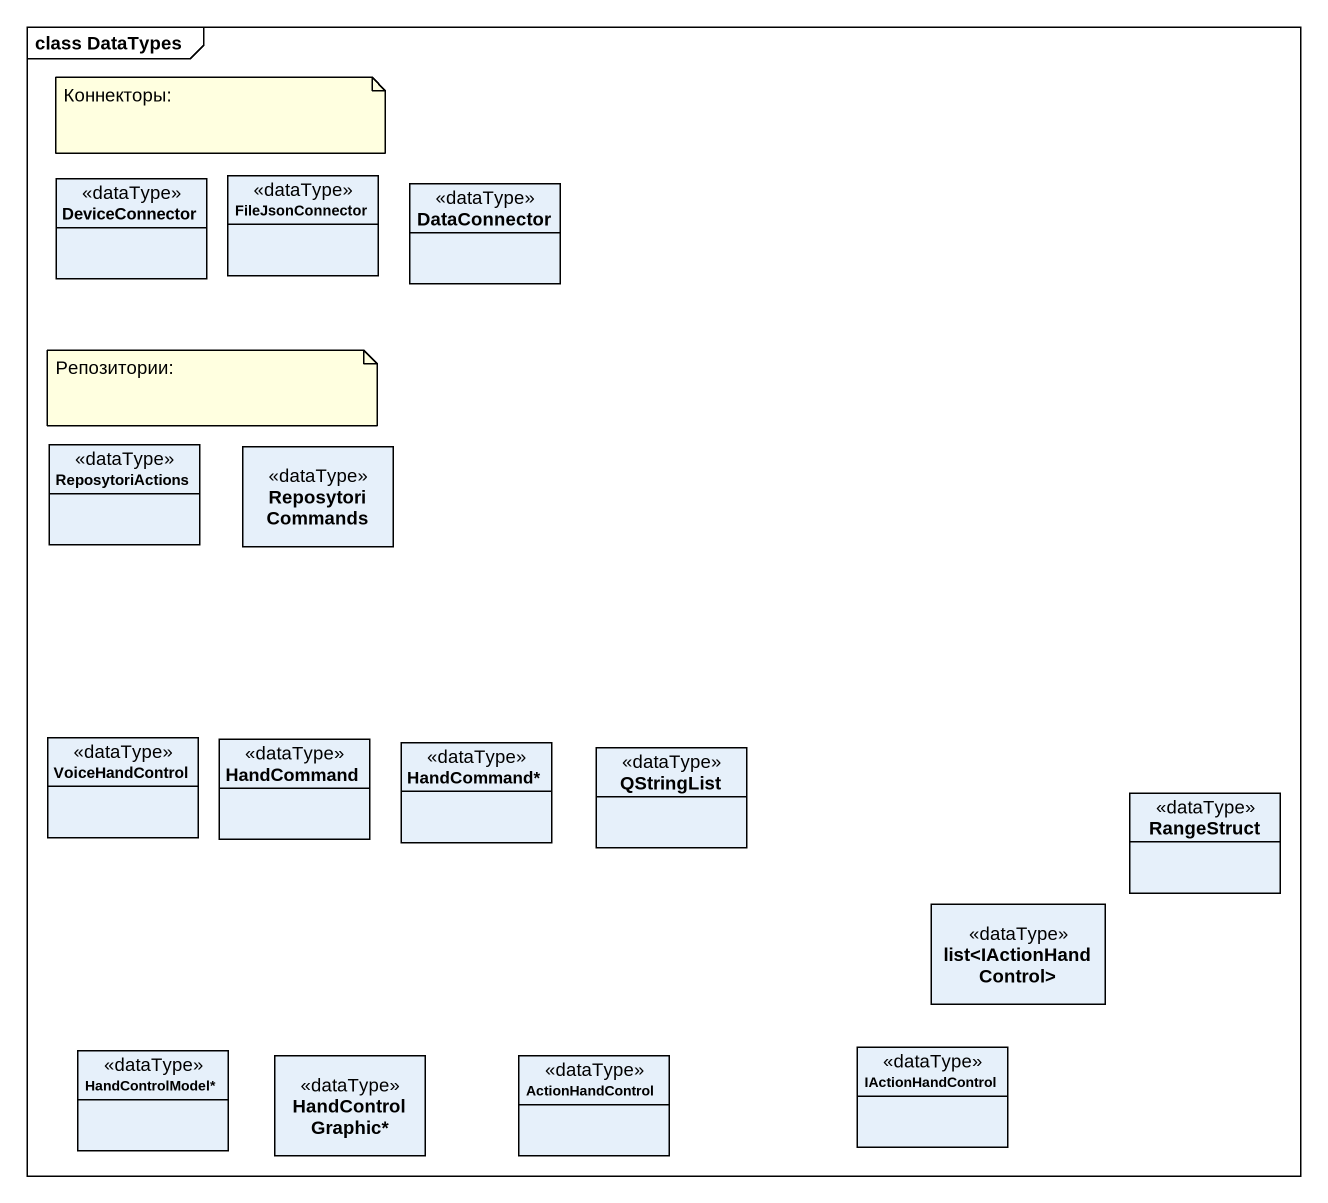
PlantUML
@startuml
mainframe class DataTypes
hide circle
hide empty members
class DeviceConnector <<dataType>>
class FileJsonConnector <<dataType>>
class DataConnector <<dataType>>
class ReposytoriActions <<dataType>>
class ReposytoriCommands <<dataType>>
class VoiceHandControl <<dataType>>
class HandCommand <<dataType>>
class "HandCommand*" as HandCommand_2 <<dataType>>
class QStringList <<dataType>>
class RangeStruct <<dataType>>
class "list<IActionHandControl>" as list_IActionHandControl <<dataType>>
class "HandControlModel*" as HandControlModel <<dataType>>
class "HandControlGraphic*" as HandControlGraphic <<dataType>>
class ActionHandControl <<dataType>>
class IActionHandControl <<dataType>>
note as N1
  Коннекторы:
end note
note as N2
  Репозитории:
end note
@enduml
